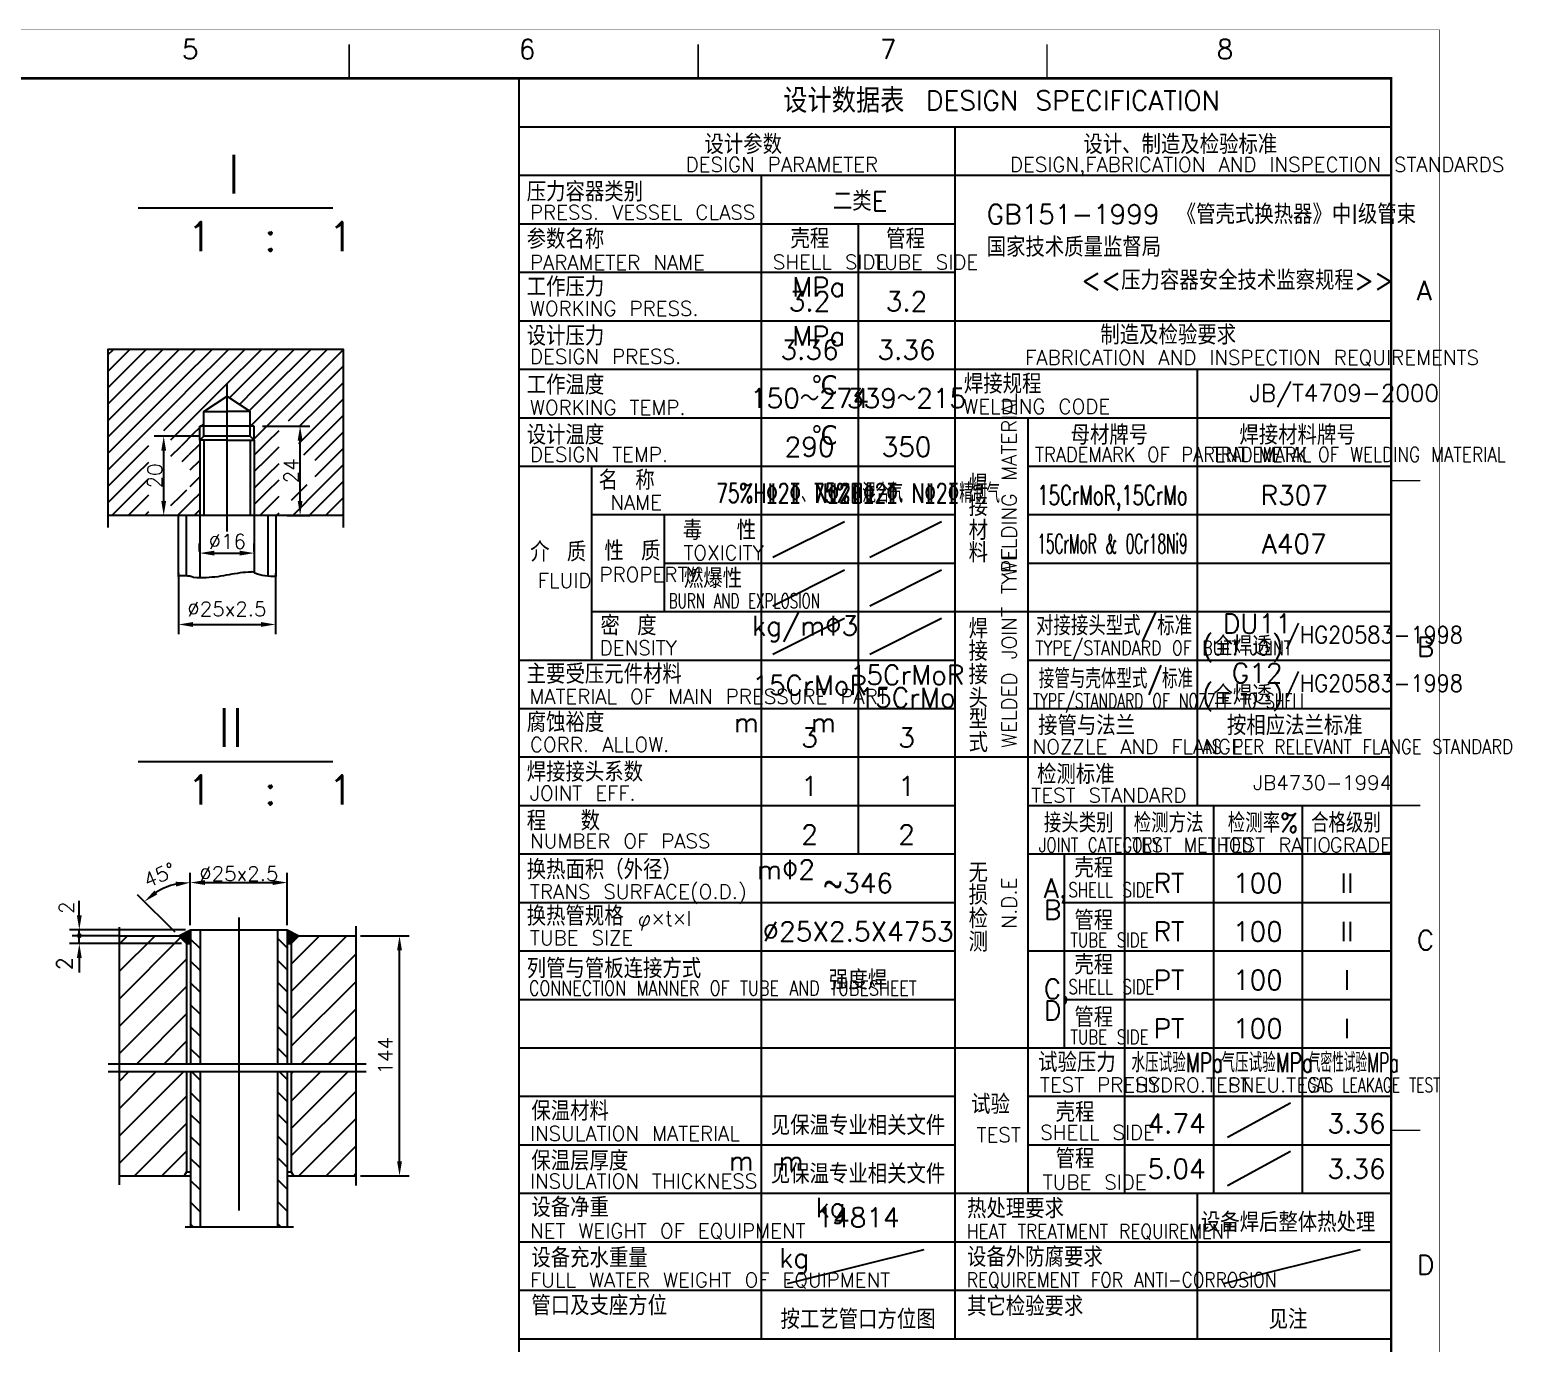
# Model space of a CAD drawing. Extents: x 49444 to 186345, y 41039 to 59803.
# Drawn here: x 53991 to 58577, y 55731 to 59796 of the extents above; entities that cross this region are included whole.
import ezdxf
from ezdxf.enums import TextEntityAlignment as Align

# ---------------------------------------------------------------- set-up
doc = ezdxf.new("R2010")
doc.units = 0
doc.header["$LTSCALE"] = 60
doc.header["$MEASUREMENT"] = 0
doc.header["$PDMODE"] = 3
doc.header["$PDSIZE"] = 0.001
doc.layers.get('0').update_dxf_attribs({"linetype": 'CONTINUOUS'})
doc.layers.get('DEFPOINTS').update_dxf_attribs({"linetype": 'CONTINUOUS'})
doc.styles.get("Standard").update_dxf_attribs({"font": 'txt.shx', "bigfont": 'hztxt.shx'})
doc.dimstyles.get("Standard").update_dxf_attribs({"dimtxt": 0.18, "dimasz": 0.18, "dimexe": 0.18, "dimexo": 0.0625, "dimgap": 0.09, "dimtad": 0, "dimtih": 1, "dimtoh": 1, "dimdec": 4, "dimzin": 0, "dimdsep": 46, "dimtxsty": 'Standard', "dimcen": 0.09, "dimadec": 0, "dimazin": 0, "dimtfac": 1, "dimtdec": 4, "dimtofl": 0, "dimtmove": 0, "dimatfit": 3, "dimfxl": 0, "dimtolj": 1, "dimtzin": 0, "dimarcsym": 0})
doc.dimstyles.new('STANDARD$0', dxfattribs={"dimtxt": 3, "dimasz": 3, "dimexe": 2, "dimexo": 1, "dimgap": 0.5, "dimtad": 1, "dimdec": 0, "dimzin": 0, "dimdsep": 46, "dimtxsty": 'Standard', "dimcen": 1, "dimclrd": 256, "dimclre": 256, "dimclrt": 256, "dimadec": 0, "dimazin": 0, "dimtfac": 1.5, "dimtdec": 3, "dimtix": 1, "dimtmove": 0, "dimatfit": 2, "dimfxl": 0, "dimtolj": 1, "dimarcsym": 0})

# ---------------------------------------------------------------- blocks, each defined once
blk = doc.blocks.new('*D391')
at = {"lineweight": -2}
for p, q in [((54488.2, 57025.6), (54488.2, 57187)), ((54533.2, 57157), (54743.2, 57157)), ((54788.2, 57025.6), (54788.2, 57187))]:
    blk.add_line(p, q, dxfattribs=at)
for points in [[(54533.2, 57164.5), (54533.2, 57149.5), (54488.2, 57157)], [(54743.2, 57164.5), (54743.2, 57149.5), (54788.2, 57157)]]:
    blk.add_solid(points)
at = {"layer": 'DEFPOINTS', "color": 0}
for p in [(54788.2, 57157), (54488.2, 57010.6), (54788.2, 57010.6)]:
    blk.add_point(p, dxfattribs=at)
at = {"insert": (54638.2, 57184.3), "char_height": 45, "attachment_point": 5}
blk.add_mtext('\\A1;%%c25x2.5', dxfattribs=at)
blk = doc.blocks.new('*X2')
at = {"color": 0}
for p, q in [((310.09, 97.2), (307.59, 99.7)), ((332.59, 97.33), (330.09, 99.83)), ((310.09, 91.54), (307.59, 94.04)), ((332.59, 91.67), (330.09, 94.17)), ((310.09, 85.89), (307.59, 88.39)), ((332.59, 86.01), (330.09, 88.51)), ((310.09, 80.23), (307.59, 82.73)), ((332.59, 80.36), (330.09, 82.86)), ((310.09, 74.57), (307.59, 77.07)), ((332.59, 74.7), (330.09, 77.2)), ((310.09, 68.92), (307.59, 71.42)), ((332.59, 69.04), (330.09, 71.54)), ((310.09, 63.26), (307.88, 65.48)), ((332.59, 63.39), (330.5, 65.48)), ((310.09, 57.6), (307.59, 60.1)), ((332.59, 57.73), (330.09, 60.23)), ((310.09, 51.95), (307.59, 54.45)), ((332.59, 52.07), (330.09, 54.57)), ((310.09, 46.29), (307.59, 48.79)), ((332.59, 46.42), (330.09, 48.92)), ((310.09, 40.63), (307.59, 43.13)), ((332.59, 40.76), (330.09, 43.26)), ((310.09, 34.98), (307.59, 37.48)), ((332.59, 35.1), (330.09, 37.6)), ((310.09, 29.32), (307.59, 31.82)), ((332.59, 29.45), (330.09, 31.95)), ((308.33, 25.42), (307.59, 26.16)), ((330.96, 25.42), (330.09, 26.29))]:
    blk.add_line(p, q, dxfattribs=at)
blk = doc.blocks.new('*X1')
at = {"color": 0}
for p, q in [((289.21, 91.22), (298.48, 100.49)), ((289.21, 98.29), (291.41, 100.49)), ((289.21, 84.14), (305.07, 100.01)), ((333.59, 86.11), (347.98, 100.49)), ((333.59, 93.18), (340.91, 100.49)), ((333.59, 79.03), (350.26, 95.7)), ((289.21, 77.07), (306.59, 94.46)), ((333.59, 71.96), (350.26, 88.63)), ((289.21, 70), (306.59, 87.39)), ((293.75, 67.48), (306.59, 80.32)), ((336.18, 67.48), (350.26, 81.56)), ((300.82, 67.48), (306.59, 73.25)), ((343.25, 67.48), (350.26, 74.49)), ((289.21, 48.79), (305.89, 65.48)), ((289.21, 55.86), (298.82, 65.48)), ((289.21, 62.93), (291.75, 65.48)), ((333.59, 64.89), (334.18, 65.48)), ((333.59, 57.82), (341.25, 65.48)), ((333.59, 50.75), (348.32, 65.48)), ((289.21, 41.72), (306.59, 59.11)), ((333.59, 43.68), (350.26, 60.35)), ((293.08, 38.52), (306.59, 52.03)), ((335.51, 38.52), (350.26, 53.28)), ((342.58, 38.52), (350.26, 46.2)), ((300.15, 38.52), (306.59, 44.96)), ((349.65, 38.52), (350.26, 39.13))]:
    blk.add_line(p, q, dxfattribs=at)
blk = doc.blocks.new('*D390')
at = {"color": 0, "lineweight": -2}
for p, q in [((54488.2, 57025.6), (54488.2, 57187.1)), ((54441.6, 57003.2), (54325.2, 57119.5))]:
    blk.add_line(p, q, dxfattribs=at)
blk.add_arc((54488.2, 56956.6), 200.5, 102.8872, 122.1306, dxfattribs=at)
at = {"color": 0}
for points in [[(54442.7, 57159.5), (54444.4, 57144.6), (54488.2, 57157.1)], [(54386.3, 57120.5), (54376.9, 57132.2), (54346.4, 57098.3)]]:
    blk.add_solid(points, dxfattribs=at)
at = {"layer": 'DEFPOINTS', "color": 0}
for p in [(54436.3, 57150.2), (54488.2, 57010.6), (54452.2, 56992.6), (54476.2, 56968.6), (54488.2, 56091.7)]:
    blk.add_point(p, dxfattribs=at)
at = {"color": 0, "insert": (54392.8, 57180), "char_height": 45, "attachment_point": 5, "rotation": 23.137}
blk.add_mtext('\\A1;45°', dxfattribs=at)
blk = doc.blocks.new('*D392')
at = {"lineweight": -2}
for p, q in [((54144.6, 57055.6), (54144.6, 57100.6)), ((54473.2, 57010.6), (54114.6, 57010.6)), ((54144.6, 56968.6), (54144.6, 57010.6)), ((54461.2, 56968.6), (54114.6, 56968.6)), ((54144.6, 56923.6), (54144.6, 56878.6))]:
    blk.add_line(p, q, dxfattribs=at)
for points in [[(54137.1, 57055.6), (54152.1, 57055.6), (54144.6, 57010.6)], [(54137.1, 56923.6), (54152.1, 56923.6), (54144.6, 56968.6)]]:
    blk.add_solid(points)
at = {"layer": 'DEFPOINTS', "color": 0}
for p in [(54144.6, 57010.6), (54488.2, 57010.6), (54476.2, 56968.6)]:
    blk.add_point(p, dxfattribs=at)
at = {"insert": (54105.1, 57079.1), "char_height": 45, "attachment_point": 5, "rotation": 90}
blk.add_mtext('\\A1;2', dxfattribs=at)
blk = doc.blocks.new('*X14')
at = {"color": 0}
for p, q in [((1953.05, -166.89), (1947.19, -161.04)), ((1957.29, -166.89), (1951.43, -161.04)), ((1961.53, -166.89), (1955.68, -161.04)), ((1965.77, -166.89), (1959.92, -161.04)), ((1970.02, -166.89), (1964.16, -161.04)), ((1974.26, -166.89), (1968.4, -161.04)), ((1978.5, -166.89), (1972.65, -161.04)), ((1982.74, -166.89), (1976.89, -161.04)), ((1986.99, -166.89), (1981.13, -161.04)), ((1990, -165.67), (1985.37, -161.04)), ((1990, -161.42), (1989.62, -161.04)), ((1948.8, -166.89), (1947.17, -165.26)), ((1962.73, -180.82), (1948.8, -166.89)), ((1966.97, -180.82), (1953.05, -166.89)), ((1965.6, -175.2), (1957.29, -166.89)), ((1967.17, -172.54), (1961.53, -166.89)), ((1971.42, -172.54), (1965.77, -166.89)), ((1974.38, -171.26), (1970.02, -166.89)), ((1975.7, -168.34), (1974.26, -166.89)), ((1979.95, -168.34), (1978.5, -166.89)), ((1990, -174.15), (1982.74, -166.89)), ((1990, -169.91), (1986.99, -166.89)), ((1958.49, -180.82), (1947.17, -169.5)), ((1986.05, -174.44), (1982.02, -170.42)), ((1954.24, -180.82), (1947.17, -173.74)), ((1950, -180.82), (1947.17, -177.99)), ((1971.21, -180.82), (1968.08, -177.69)), ((1975.46, -180.82), (1972.33, -177.69)), ((1979.7, -180.82), (1976.57, -177.69)), ((1983.94, -180.82), (1980.81, -177.69)), ((1988.19, -180.82), (1985.05, -177.69)), ((1990, -178.39), (1989.3, -177.69)), ((1958.34, -214.62), (1947.17, -203.44)), ((1962.58, -214.62), (1950.89, -202.92)), ((1966.83, -214.62), (1955.13, -202.92)), ((1971.07, -214.62), (1959.37, -202.92)), ((1968.08, -207.38), (1963.61, -202.92)), ((1970.49, -205.55), (1967.86, -202.92)), ((1974.73, -205.55), (1972.1, -202.92)), ((1987.46, -205.55), (1984.83, -202.92)), ((1990, -203.85), (1989.07, -202.92)), ((1954.1, -214.62), (1947.17, -207.68)), ((1949.86, -214.62), (1947.17, -211.93)), ((1975.31, -214.62), (1971.97, -211.28)), ((1979.56, -214.62), (1976.22, -211.28)), ((1983.8, -214.62), (1980.46, -211.28)), ((1988.04, -214.62), (1984.7, -211.28)), ((1990, -212.33), (1988.94, -211.28)), ((1952.84, -221.84), (1947.17, -216.17)), ((1957.08, -221.84), (1949.86, -214.62)), ((1961.32, -221.84), (1954.1, -214.62)), ((1965.56, -221.84), (1958.34, -214.62)), ((1969.81, -221.84), (1962.58, -214.62)), ((1974.05, -221.84), (1966.83, -214.62)), ((1978.29, -221.84), (1971.07, -214.62)), ((1982.53, -221.84), (1975.31, -214.62)), ((1986.78, -221.84), (1979.56, -214.62)), ((1990, -220.82), (1983.8, -214.62)), ((1990, -216.58), (1988.04, -214.62)), ((1948.59, -221.84), (1947.17, -220.41))]:
    blk.add_line(p, q, dxfattribs=at)
blk = doc.blocks.new('*D402')
at = {"lineweight": -2}
for p, q in [((54711.3, 58569.4), (54858, 58569.4)), ((54828, 58337.9), (54828, 58524.4)), ((54787.6, 58292.9), (54858, 58292.9))]:
    blk.add_line(p, q, dxfattribs=at)
for points in [[(54820.5, 58524.4), (54835.5, 58524.4), (54828, 58569.4)], [(54820.5, 58337.9), (54835.5, 58337.9), (54828, 58292.9)]]:
    blk.add_solid(points)
at = {"layer": 'DEFPOINTS', "color": 0}
for p in [(54696.3, 58569.4), (54828, 58569.4), (54772.6, 58292.9)]:
    blk.add_point(p, dxfattribs=at)
at = {"insert": (54800.6, 58431.1), "char_height": 45, "attachment_point": 5, "rotation": 90}
blk.add_mtext('\\A1;24', dxfattribs=at)
blk = doc.blocks.new('*D395')
at = {"lineweight": -2}
for p, q in [((54451.1, 58114.7), (54451.1, 57925.6)), ((54752.3, 58114.6), (54752.3, 57925.6)), ((54496.1, 57955.6), (54707.3, 57955.6))]:
    blk.add_line(p, q, dxfattribs=at)
for points in [[(54496.1, 57963.1), (54496.1, 57948.1), (54451.1, 57955.6)], [(54707.3, 57963.1), (54707.3, 57948.1), (54752.3, 57955.6)]]:
    blk.add_solid(points)
at = {"layer": 'DEFPOINTS', "color": 0}
for p in [(54451.1, 58129.7), (54752.3, 58129.6), (54752.3, 57955.6)]:
    blk.add_point(p, dxfattribs=at)
at = {"insert": (54601.3, 58003.6), "char_height": 45, "attachment_point": 5}
blk.add_mtext('\\A1;%%c25x2.5', dxfattribs=at)
blk = doc.blocks.new('*D401')
at = {"lineweight": -2}
for p, q in [((54514.4, 58538), (54375.8, 58538)), ((54405.8, 58337.9), (54405.8, 58493)), ((54403.6, 58292.9), (54375.8, 58292.9))]:
    blk.add_line(p, q, dxfattribs=at)
for points in [[(54398.3, 58493), (54413.3, 58493), (54405.8, 58538)], [(54398.3, 58337.9), (54413.3, 58337.9), (54405.8, 58292.9)]]:
    blk.add_solid(points)
at = {"layer": 'DEFPOINTS', "color": 0}
for p in [(54405.8, 58538), (54529.4, 58538), (54418.6, 58292.9)]:
    blk.add_point(p, dxfattribs=at)
at = {"insert": (54378.4, 58415.4), "char_height": 45, "attachment_point": 5, "rotation": 90}
blk.add_mtext('\\A1;20', dxfattribs=at)
blk = doc.blocks.new('*X15')
at = {"color": 0}
for p, q in [((1978.26, -200.59), (1975.82, -198.15)), ((1982.5, -200.59), (1980.06, -198.15)), ((1986.33, -200.18), (1984.3, -198.15)), ((1990, -199.61), (1988.55, -198.15)), ((1976.1, -202.68), (1974.35, -200.93)), ((1984.83, -202.92), (1983.36, -201.45)), ((1989.07, -202.92), (1986.33, -200.18))]:
    blk.add_line(p, q, dxfattribs=at)
blk = doc.blocks.new('*D394')
at = {"lineweight": -2}
for p, q in [((54517.1, 58181.5), (54517.1, 58206.5)), ((54686.3, 58181.5), (54686.3, 58206.5)), ((54562.1, 58176.5), (54641.3, 58176.5))]:
    blk.add_line(p, q, dxfattribs=at)
for points in [[(54562.1, 58184), (54562.1, 58169), (54517.1, 58176.5)], [(54641.3, 58184), (54641.3, 58169), (54686.3, 58176.5)]]:
    blk.add_solid(points)
at = {"layer": 'DEFPOINTS', "color": 0}
for p in [(54517.1, 58166.5), (54686.3, 58176.5), (54686.3, 58166.5)]:
    blk.add_point(p, dxfattribs=at)
at = {"insert": (54602.7, 58212.5), "char_height": 45, "attachment_point": 5}
blk.add_mtext('\\A1;%%c16', dxfattribs=at)
blk = doc.blocks.new('*D393')
at = {"lineweight": -2}
for p, q in [((55015.3, 56992.6), (55165.7, 56992.6)), ((55135.7, 56294), (55135.7, 56947.6)), ((55015.3, 56249), (55165.7, 56249))]:
    blk.add_line(p, q, dxfattribs=at)
for points in [[(55128.2, 56947.6), (55143.2, 56947.6), (55135.7, 56992.6)], [(55128.2, 56294), (55143.2, 56294), (55135.7, 56249)]]:
    blk.add_solid(points)
at = {"layer": 'DEFPOINTS', "color": 0}
for p in [(55000.3, 56992.6), (55135.7, 56992.6), (55000.3, 56249)]:
    blk.add_point(p, dxfattribs=at)
at = {"insert": (55091.6, 56621), "char_height": 45, "attachment_point": 5, "rotation": 90}
blk.add_mtext('\\A1;144', dxfattribs=at)

msp = doc.modelspace()

# ---------------------------------------------------------------- linework, layer by layer
for p, q in [((55504.887312, 59495.513976), (58204.887312, 59495.513976)), ((56854.887312, 59495.513976), (56854.887312, 55745.513976)), ((55504.887312, 59345.513976), (58204.887312, 59345.513976)), ((56254.887312, 59345.513976), (56254.887312, 55745.513976)), ((54327.272083, 59244.575063), (54929.298494, 59244.575063)), ((55504.887312, 59195.513976), (56854.887312, 59195.513976)), ((56554.887312, 59195.513976), (56554.887312, 57245.513976)), ((55504.887312, 59045.513976), (56854.887312, 59045.513976)), ((55504.887312, 58895.513976), (58204.887312, 58895.513976)), ((55504.887312, 58745.513976), (58204.887312, 58745.513976)), ((57604.887312, 58745.513976), (57604.887312, 57395.513976)), ((54601.704606, 58699.466455), (54601.704606, 58243.808276)), ((54517.136879, 58525.69001), (54517.136879, 58569.366837)), ((54686.272333, 58525.69001), (54686.272333, 58569.366837)), ((55504.887312, 58595.513976), (58204.887312, 58595.513976)), ((57079.887312, 58595.513976), (57079.887312, 56195.513976)), ((54498.513586, 58546.29592), (54459.941095, 58507.723429)), ((54529.612722, 58525.69001), (54529.612722, 58293.100772)), ((54673.79649, 58525.69001), (54673.79649, 58293.100772)), ((54517.136868, 58514.007513), (54483.856384, 58480.72703)), ((55504.887312, 58445.513976), (56854.887312, 58445.513976)), ((55729.887312, 58445.513976), (55729.887312, 57845.513976)), ((57079.887312, 58445.513976), (58204.887312, 58445.513976)), ((55729.887312, 58295.513976), (56854.887312, 58295.513976)), ((55954.887312, 58295.513976), (55954.887312, 57995.513976)), ((57079.887312, 58295.513976), (58204.887312, 58295.513976)), ((56291.259341, 58163.699989), (56513.129678, 58274.635157)), ((56591.259341, 58163.699989), (56813.129678, 58274.635157)), ((55954.887312, 58145.513976), (56854.887312, 58145.513976)), ((56291.259341, 58013.699989), (56513.129678, 58124.635157)), ((56591.259341, 58013.699989), (56813.129678, 58124.635157)), ((57079.887312, 58145.513976), (58204.887312, 58145.513976)), ((55729.887312, 57995.513976), (56854.887312, 57995.513976)), ((56291.259341, 57863.699989), (56513.129678, 57974.635157)), ((56591.259341, 57863.699989), (56813.129678, 57974.635157)), ((56854.887312, 57995.513976), (58204.887312, 57995.513976)), ((55504.887312, 57845.513976), (56854.887312, 57845.513976)), ((57079.887312, 57845.513976), (58204.887312, 57845.513976)), ((55504.887312, 57695.513976), (56854.887312, 57695.513976)), ((57079.887312, 57695.513976), (58204.887312, 57695.513976)), ((54327.272083, 57531.937653), (54929.298494, 57531.937653)), ((55504.887312, 57545.513976), (56854.887312, 57545.513976)), ((56854.887312, 57545.513976), (58204.887312, 57545.513976)), ((55504.887312, 57395.513976), (56854.887312, 57395.513976)), ((57079.887312, 57395.513976), (58204.887312, 57395.513976)), ((57379.887312, 57395.513976), (57379.887312, 56195.513976)), ((57654.822078, 57395.513976), (57654.822078, 56195.513976)), ((57929.863971, 57395.513976), (57929.863971, 56195.513976)), ((55504.887312, 57245.513976), (56854.887312, 57245.513976)), ((57079.887312, 57245.513976), (58204.887312, 57245.513976)), ((57192.387312, 57245.513976), (57192.387312, 56645.513976)), ((55504.887312, 57095.513976), (56854.887312, 57095.513976)), ((57192.387312, 57095.513976), (58204.887312, 57095.513976)), ((54267.605694, 57018.921715), (54267.605694, 56221.947281)), ((54638.245646, 57048.919624), (54638.245646, 56141.918899)), ((55000.264384, 57021.648819), (55000.264384, 56219.220137)), ((54267.605694, 56992.583824), (54122.309542, 56992.583824)), ((55504.887312, 56945.513976), (56854.887312, 56945.513976)), ((57079.887312, 56945.513976), (58204.887312, 56945.513976)), ((55504.887312, 56795.513976), (56854.887312, 56795.513976)), ((55504.887312, 56795.513976), (56854.887312, 56795.513976)), ((57192.387312, 56795.513976), (58204.887312, 56795.513976)), ((55504.887312, 56645.513976), (56854.887312, 56645.513976)), ((56854.887312, 56645.513976), (58204.887312, 56645.513976)), ((54233.865087, 56596.390954), (55032.302337, 56596.390954)), ((54233.865087, 56572.390954), (55032.302337, 56572.390954)), ((55504.887312, 56495.513976), (56854.887312, 56495.513976)), ((57079.887312, 56495.513976), (58204.887312, 56495.513976)), ((57698.161468, 56369.159252), (57892.922852, 56475.417941)), ((55504.887312, 56345.513976), (56854.887312, 56345.513976)), ((57079.887312, 56345.513976), (58204.887312, 56345.513976)), ((57698.161468, 56219.159252), (57892.922852, 56325.417941)), ((55504.887312, 56195.513976), (56854.887312, 56195.513976)), ((56854.887312, 56195.513976), (58204.887312, 56195.513976)), ((57604.887312, 56195.513976), (57604.887312, 55745.513976)), ((54472.225305, 56091.72487), (54807.557396, 56091.72487)), ((55504.887312, 56045.513976), (56854.887312, 56045.513976)), ((56854.887312, 56045.513976), (58204.887312, 56045.513976)), ((56336.226627, 55915.848805), (56759.606321, 56021.693728)), ((57686.226627, 55915.848805), (58109.606321, 56021.693728)), ((55504.887312, 55895.513976), (56854.887312, 55895.513976)), ((56854.887312, 55895.513976), (58204.887312, 55895.513976))]:
    msp.add_line(p, q)
at = {"color": 0}
for p, q in [((54459.941095, 58762.28187), (54504.565643, 58806.906419)), ((54459.941095, 58711.370182), (54555.477332, 58806.906419)), ((54486.118946, 58686.636345), (54606.38902, 58806.906419)), ((54537.030635, 58686.636345), (54657.300708, 58806.906419)), ((54587.942323, 58686.636345), (54708.212396, 58806.906419)), ((54638.854011, 58686.636345), (54725.111641, 58772.893975)), ((54689.765699, 58686.636345), (54725.111641, 58721.982287)), ((54459.941095, 58660.458494), (54486.118946, 58686.636345)), ((54459.941095, 58609.546805), (54537.030635, 58686.636345)), ((54459.941095, 58558.635117), (54587.942323, 58686.636345)), ((54609.029186, 58656.81152), (54638.854011, 58686.636345)), ((54639.895093, 58636.765739), (54689.765699, 58686.636345)), ((54670.761, 58616.719958), (54725.111641, 58671.070598)), ((54674.319559, 58569.366829), (54725.111641, 58620.15891)), ((54498.513586, 58546.29592), (54517.136879, 58564.919213)), ((54517.136879, 58564.919213), (54521.584495, 58569.366829)), ((54521.584495, 58569.366829), (54529.612716, 58577.39505)), ((54673.796485, 58568.843755), (54674.319559, 58569.366829)), ((54702.160339, 58546.29592), (54725.111641, 58569.247222)), ((54686.272333, 58530.407914), (54702.160339, 58546.29592)), ((54686.272321, 58479.496214), (54725.111641, 58518.335534)), ((54686.272321, 58428.584526), (54725.111641, 58467.423845)), ((54686.272321, 58377.672838), (54725.111641, 58416.512157)), ((54686.272321, 58326.761149), (54725.111641, 58365.600469)), ((54703.320688, 58292.897828), (54725.111641, 58314.688781))]:
    msp.add_line(p, q, dxfattribs=at)
at = {"const_width": 1.5}
msp.add_lwpolyline([(49444.887312, 59795.513976), (49444.887312, 47180.513976), (58354.887312, 47180.513976), (58354.887312, 59795.513976), (49444.887312, 59795.513976, 1.9635677679)], format="xyb", dxfattribs=at)
for points, const_width in [([(54979.887312, 59645.513976), (54979.887312, 59750.513976)], 4.5), ([(56059.887312, 59645.513976), (56059.887312, 59750.513976)], 4.5), ([(57139.887312, 59645.513976), (57139.887312, 59750.513976)], 4.5), ([(49819.887312, 59645.513976), (49819.887312, 47330.513976), (58204.887312, 47330.513976), (58204.887312, 59645.513976), (49819.887312, 59645.513976)], 7.5), ([(58294.887312, 58400.513976), (58204.887312, 58400.513976)], 4.5), ([(58294.887312, 57395.513976), (58204.887312, 57395.513976)], 4.5), ([(58294.887312, 56390.513976), (58204.887312, 56390.513976)], 4.5)]:
    msp.add_lwpolyline(points, dxfattribs=dict(const_width=const_width))
for points in [[(55504.887316, 59645.513976), (55504.887316, 54485.513972)], [(54962.484378, 58255.304436), (54962.484378, 58806.906419), (54232.902851, 58806.906419), (54232.902851, 58255.304436)], [(54529.612728, 58614.748594), (54601.772448, 58661.612542)], [(54673.796484, 58614.748594), (54601.636752, 58661.612542)], [(54529.612716, 58537.970158), (54529.612716, 58614.748594), (54601.772424, 58614.748594)], [(54673.796484, 58537.970158), (54673.796484, 58614.748594), (54601.636752, 58614.748594)], [(54686.27232, 58569.36685), (54517.136868, 58569.36685)], [(54517.136868, 58525.69003), (54529.612716, 58537.970158)], [(54601.772424, 58525.69003), (54517.136868, 58525.69003)], [(54517.136868, 58525.69003), (54517.136868, 58099.705198)], [(54673.796484, 58537.970158), (54529.49886, 58537.970158)], [(54601.636752, 58525.69003), (54686.27232, 58525.69003)], [(54686.27232, 58525.69003), (54673.796484, 58537.970158)], [(54686.27232, 58525.69003), (54686.27232, 58118.081482)], [(54962.484372, 58292.897854), (54232.902852, 58292.897854)], [(54451.062888, 58292.425798), (54451.062888, 58104.41497)], [(54475.062888, 58292.425798), (54475.062888, 58106.37349)], [(54728.346288, 58292.897854), (54728.346288, 58104.849718)], [(54752.346288, 58292.897854), (54752.346288, 58104.41497)], [(54452.230672, 56992.58382), (54488.245648, 57010.58382)], [(54488.245648, 57010.58382), (54788.245648, 57010.58382)], [(54488.245648, 57010.58382), (54488.245648, 56596.390956)], [(54518.245648, 57010.58382), (54518.245648, 56596.390956)], [(54758.245648, 57010.58382), (54758.245648, 56596.390956)], [(54788.245648, 57010.58382), (54824.255764, 56992.58382)], [(54788.245648, 57010.58382), (54788.245648, 56596.390956)], [(54267.605692, 56992.58382), (54452.230672, 56992.58382)], [(54476.245648, 56968.58382), (54452.230672, 56992.58382)], [(54476.245648, 56968.58382), (54488.245648, 56968.58382)], [(54476.245648, 56968.58382), (54476.245648, 56596.390956)], [(54788.245648, 56968.58382), (54800.245648, 56968.58382)], [(54800.245648, 56968.58382), (54824.255764, 56992.58382)], [(54800.245648, 56968.58382), (54800.245648, 56596.390956)], [(54824.255764, 56992.58382), (55000.264384, 56992.58382)], [(54476.245648, 56572.390956), (54476.245648, 56262.15678)], [(54488.245648, 56572.390956), (54488.245648, 56091.724872)], [(54518.245648, 56572.390956), (54518.245648, 56091.724872)], [(54758.245648, 56572.390956), (54758.245648, 56091.724872)], [(54788.245648, 56572.390956), (54788.245648, 56091.724872)], [(54800.245648, 56572.390956), (54800.245648, 56262.15678)], [(54267.605692, 56248.95678), (54488.245648, 56248.95678)], [(54476.245648, 56262.15678), (54468.742972, 56248.95678)], [(54476.245648, 56262.15678), (54488.245648, 56262.15678)], [(54788.245648, 56262.15678), (54800.245648, 56262.15678)], [(54788.245648, 56248.95678), (55000.264384, 56248.95678)], [(54800.245648, 56262.15678), (54807.748324, 56248.95678)], [(55504.887316, 55745.513976), (58204.887312, 55745.513976)], [(55504.887316, 55745.513976), (58204.887312, 55745.513976)]]:
    msp.add_lwpolyline(points)
msp.add_lwpolyline([(54752.39109, 58104.414954, -0.1039922283), (54687.816719, 58114.139504, 0.266325534), (54676.675123, 58117.854249, 0.0381971837), (54608.271332, 58109.460757, -0.0366700243), (54537.113046, 58100.200984, -0.0586850904), (54498.207656, 58101.459622, 0.1327111397), (54451.055146, 58104.647901)], format="xyb")
msp.add_lwpolyline([(54149.081308, 56992.58382, 1), (54140.157364, 56992.58382, 1)], format="xyb", close=True)
for points in [[(54488.245646, 57010.583824), (54452.230668, 56992.583824), (54476.245646, 56968.583824)], [(54488.245646, 57010.583824), (54488.245646, 56968.583824), (54476.245646, 56968.583824)], [(54788.245646, 57010.583824), (54788.245646, 56968.583824), (54800.245646, 56968.583824)], [(54788.245646, 57010.583824), (54824.255761, 56992.583824), (54800.245646, 56968.583824)]]:
    msp.add_solid(points)

# ---------------------------------------------------------------- block references
at = {"xscale": 12, "yscale": 12, "zscale": 12, "rotation": 270}
for name in ['*X14', '*X15']:
    msp.add_blockref(name, (56894.958406, 82172.914738), dxfattribs=at)
at = {"xscale": 12, "yscale": 12, "zscale": 12}
for name in ['*X1', '*X2']:
    msp.add_blockref(name, (50797.136772, 55786.674471), dxfattribs=at)

# ---------------------------------------------------------------- texts
for s, height, p in [('5', 60, (54462.387312, 59705.513976)), ('6', 60, (55504.887312, 59705.513976)), ('7', 60, (56622.387312, 59705.513976)), ('8', 60, (57664.887312, 59705.513976)), ('设计数据表', 75, (56323.243763, 59538.976853)), ('DESIGN SPECIFICATION', 60, (56765.173609, 59546.903294)), ('设计参数', 60, (56079.579493, 59411.159182)), ('设计、制造及检验标准', 60, (57252.322292, 59411.159182)), ('I', 120, (54602.590317, 59289.121209)), ('DESIGN PARAMETER', 45, (56021.128835, 59356.282849)), ('DESIGN,FABRICATION AND INSPECTION STANDARDS ', 45, (57024.677963, 59356.282849)), ('压力容器类别', 60, (55529.378119, 59264.482105)), ('PRESS. VESSEL CLASS', 45, (55539.312453, 59208.277508)), ('GB151-1999 《管壳式换热器》中I级管束', 60, (56952.986708, 59194.978383)), ('1  :  1', 90, (54478.744815, 59110.936626)), ('参数名称', 60, (55529.378119, 59118.043485)), ('壳程', 60, (56345.729311, 59119.352342)), ('管程', 60, (56641.936158, 59118.911703)), ('国家技术质量监督局', 60, (56952.986708, 59093.307979)), ('PARAMETER NAME', 45, (55539.312453, 59053.341194)), ('SHELL SIDE', 45, (56290.878647, 59054.650052)), ('TUBE SIDE', 45, (56604.70917, 59054.209413)), ('工作压力          MPa', 60, (55529.378119, 58970.230765)), ('       <<压力容器安全技术监察规程>>', 60, (56838.825174, 58990.712623)), ('A', 60, (58284.297404, 58958.633676)), ('WORKING PRESS.', 45, (55539.312453, 58910.956404)), ('制造及检验要求', 60, (57304.840504, 58821.689463)), ('设计压力          MPa', 60, (55529.378119, 58818.543576)), ('DESIGN PRESS.', 45, (55539.312453, 58762.415089)), ('FABRICATION AND INSPECTION REQUIREMENTS', 45, (57071.827959, 58759.269241)), ('工作温度           ℃', 60, (55529.378119, 58666.856413)), ('焊接规程', 60, (56882.39639, 58670.002274)), ('JB/T4709-2000', 52.5, (57765.733044, 58645.258452)), ('WORKING TEMP.', 45, (55539.312453, 58604.436192)), ('WELDING CODE', 45, (56880.395235, 58607.582052)), ('设计温度           ℃', 60, (55529.378119, 58512.023364)), ('母材牌号', 60, (57212.6048, 58512.023364)), ('焊接材料牌号', 60, (57735.087721, 58512.023364)), ('DESIGN TEMP.', 45, (55539.312453, 58459.040737)), ('名 称', 60, (55751.998819, 58371.959685)), ('焊', 60, (56897.060524, 58359.406456)), ('NAME', 45, (55787.80429, 58310.720999)), ('接', 60, (56897.060524, 58291.045414)), ('毒  性', 60, (56012.378898, 58217.080686)), ('材', 60, (56897.060524, 58217.143194)), ('介 质', 60, (55540.159771, 58150.245174)), ('性 质', 60, (55769.884441, 58153.117186)), ('TOXICITY', 45, (56014.355903, 58154.867872)), ('料', 60, (56897.060524, 58147.684441)), ('FLUID', 45, (55563.550784, 58068.949737)), ('PROPERTY', 45, (55754.597291, 58087.714998)), ('燃爆性', 60, (56015.850923, 58068.306785)), ('密 度     kg/m%%1303', 60, (55757.592825, 57921.959685)), ('焊', 60, (56897.060524, 57912.334788)), ('DU11', 60, (57683.539666, 57928.23619)), ('(全焊透)', 60, (57618.886688, 57858.730971)), ('DENSITY', 45, (55755.000069, 57860.720999)), ('接', 60, (56897.060524, 57842.972217)), ('B', 60, (58284.297404, 57856.133676)), ('主要受压元件材料', 60, (55529.378119, 57771.921146)), ('接', 60, (56897.060524, 57770.448603)), ('G12', 60, (57711.689592, 57775.327702)), ('MATERIAL OF MAIN PRESSURE PART ', 45, (55537.077452, 57710.432162)), ('头', 60, (56897.060524, 57697.92498)), ('(全焊透)', 60, (57618.886688, 57707.147122)), ('II', 120, (54572.542267, 57576.483799)), ('型', 60, (56897.060524, 57632.942966)), ('腐蚀裕度           m', 60, (55529.378119, 57622.420609)), (' m', 60, (56116.742932, 57622.420609)), ('接管与法兰', 60, (57112.321389, 57612.990957)), ('按相应法兰标准', 60, (57696.698818, 57612.990957)), ('CORR. ALLOW.', 45, (55539.312453, 57561.437663)), ('式', 60, (56897.060524, 57560.419343)), ('NOZZLE AND FLANGE', 45, (57094.817711, 57554.909792)), ('焊接接头系数 ', 60, (55529.378119, 57469.051646)), ('检测标准', 60, (57108.899609, 57462.008791)), ('1  :  1', 90, (54478.744815, 57398.299215)), ('JB4730-1994', 45, (57777.646396, 57443.503476)), ('JOINT EFF. ', 45, (55539.312453, 57410.970481)), ('TEST STANDARD', 45, (57091.138412, 57404.524197)), ('程  数', 60, (55529.378119, 57318.06948)), ('NUMBER OF PASS', 45, (55539.312453, 57262.890095)), ('TEST RATIO', 45, (57678.163784, 57250.676741)), ('GRADE', 45, (58014.161833, 57250.676741)), ('换热面积（外径）    m%%1302', 60, (55529.378119, 57167.087326)), ('壳程', 60, (57224.590842, 57172.379179)), ('无', 60, (56897.060524, 57157.576182)), ('TRANS SURFACE(O.D.)', 45, (55539.312453, 57106.10438)), ('损', 60, (56897.060524, 57088.213611)), ('A,', 60, (57129.858137, 57110.039932)), ('B', 60, (57129.858137, 57042.957893)), ('换热管规格 ', 60, (55529.378119, 57023.510006)), ('φ×t×l', 45, (55872.871635, 57023.510006)), ('检', 60, (56897.060524, 57015.689997)), ('管程', 60, (57224.590842, 57009.896887)), ('TUBE SIZE', 45, (55539.312453, 56963.235828)), ('测', 60, (56897.060524, 56943.166374)), ('C', 60, (58284.297404, 56948.633676)), ('列管与管板连接方式', 60, (55529.378119, 56861.027714)), ('壳程', 60, (57224.590842, 56872.379179)), ('C,', 60, (57129.858137, 56797.720876)), ('D', 60, (57129.858137, 56730.638837)), ('管程', 60, (57224.590842, 56709.896887)), ('试验压力', 60, (57112.371901, 56570.481392)), ('TEST PRESS.', 45, (57117.630991, 56508.713172)), ('HYDRO.TEST ', 45, (57412.010143, 56508.080122)), ('PNEU.TEST ', 45, (57698.819331, 56508.080122)), ('试验', 60, (56905.063492, 56440.656206)), ('保温材料', 60, (55543.712642, 56419.848342)), ('壳程', 60, (57166.391772, 56416.517678)), ('4.74', 59.994, (57450.778962, 56381.478904)), ('3.36', 59.994, (58007.442047, 56381.478904)), ('INSULATION MATERIAL', 45, (55539.312453, 56358.080122)), ('TEST', 45, (56921.774892, 56353.95709)), ('SHELL SIDE', 45, (57118.921075, 56361.258539)), ('保温层厚度        m', 60, (55543.712642, 56265.884628)), ('管程', 60, (57166.391772, 56272.317572)), (' m', 60, (56101.089423, 56265.884628)), ('5.04', 59.994, (57450.778962, 56241.313011)), ('3.36', 59.994, (58007.442047, 56241.313011)), ('INSULATION THICKNESS', 45, (55539.312453, 56210.625489)), ('TUBE SIDE', 45, (57126.364959, 56207.294811)), ('设备净重           kg', 60, (55543.712642, 56121.684522)), ('热处理要求', 60, (56892.18255, 56118.08486)), ('NET WEIGHT OF EQUIPMENT', 45, (55539.312453, 56056.661762)), ('设备充水重量       kg', 60, (55543.712642, 55965.706698)), ('设备外防腐要求', 60, (56892.18255, 55968.08486)), ('D', 60, (58284.297404, 55943.633676)), ('FULL WATER WEIGHT OF EQUIPMENT', 45, (55539.312453, 55904.736813)), ('管口及支座方位', 60, (55543.712642, 55818.08486)), ('其它检验要求', 60, (56892.18255, 55815.706698))]:
    msp.add_text(s, height=height).set_placement(p)
for s, height, p in [(' 二类E', 59.994, (56534.623715, 59235.553428)), ('3.2', 60, (56404.887316, 58925.513976)), ('3.2', 60, (56704.887316, 58925.513976)), ('3.36', 60, (56404.887316, 58775.513976)), ('3.36', 60, (56704.887316, 58775.513976)), ('150～274', 60, (56404.887316, 58625.513976)), ('339～215', 60, (56704.887316, 58625.513976)), ('290', 60, (56404.887316, 58475.513976)), ('350', 60, (56704.887316, 58475.513976)), ('R307', 60, (57904.887312, 58325.513976)), ('A407', 60, (57904.887312, 58175.513976)), ('15CrMoR', 60, (56404.887316, 57737.88139)), ('15CrMoR', 60, (56706.644995, 57769.389875)), ('15CrMo', 60, (56706.644995, 57699.188437)), ('3', 60, (56404.887316, 57575.513976)), ('3', 60, (56704.887316, 57575.513976)), ('1', 60, (56404.887316, 57425.513976)), ('1', 60, (56704.887316, 57425.513976)), ('2', 60, (56404.887316, 57275.513976)), ('2', 60, (56704.887316, 57275.513976)), ('~346', 60, (56554.887316, 57125.513976)), ('RT', 60, (57517.354695, 57125.513976)), ('100', 60, (57792.343025, 57125.513976)), ('II', 60, (58067.375642, 57125.513976)), ('%%C25X2.5X4753', 60, (56554.887316, 56975.513976)), ('RT', 60, (57517.354695, 56975.513976)), ('100', 60, (57792.343025, 56975.513976)), ('II', 60, (58067.375642, 56975.513976)), ('强度焊', 60, (56554.887316, 56825.513976)), ('PT', 60, (57517.354695, 56825.513976)), ('100', 60, (57792.343025, 56825.513976)), ('I', 60, (58067.375642, 56825.513976)), ('PT', 60, (57517.354695, 56675.513976)), ('100', 60, (57792.343025, 56675.513976)), ('I', 60, (58067.375642, 56675.513976)), ('见保温专业相关文件', 60, (56554.887316, 56375.513976)), ('见保温专业相关文件', 60, (56554.887316, 56225.513976)), ('14814', 60, (56554.887316, 56090.88057)), ('设备焊后整体热处理', 60, (57885.899463, 56075.513976)), ('按工艺管口方位图', 60, (56554.887316, 55775.513976)), ('见注', 60, (57885.899463, 55775.513976))]:
    msp.add_text(s, height=height).set_placement(p, align=Align.CENTER)
for s, height, p in [('WELDING MATERIAL', 45, (57045.216247, 58105.781149)), ('WELDED JOINT TYPE', 45, (57045.216247, 57574.207118)), ('N.D.E', 45, (57045.216247, 57014.699081)), ('2', 48, (54122.309542, 56885.415259))]:
    msp.add_text(s, height=height, rotation=90).set_placement(p)
for s, height, width, p in [(' TRADEMARK OF PARENT METAL ', 45, 0.9, (57066.733721, 58459.040737)), (' TRADEMARK OF WELDING MATERIAL', 45, 0.85, (57616.845914, 58459.040737)), ('BURN AND EXPLOSION', 45, 0.675, (55968.948809, 58006.09397)), ('对接接头型式/标准', 60, 0.9, (57105.699003, 57921.921146)), ('/HG20583-1998', 52.5, 0.9, (57878.109666, 57897.389941)), ('TYPE/STANDARD OF BUTT JOINT', 45, 0.8, (57103.669752, 57860.432162)), ('接管与壳体型式/标准', 60, 0.8, (57114.426811, 57757.766304)), ('/HG20583-1998', 52.5, 0.9, (57878.109666, 57747.389941)), ('TYPE/STANDARD OF NOZZLE TO SHELL', 45, 0.7, (57096.143971, 57696.783358)), ('AS PER RELEVANT FLANGE STANDARD', 45, 0.825, (57620.381543, 57554.909792)), ('接头类别', 60, 0.9, (57129.921781, 57311.659687)), ('检测方法', 60, 0.9, (57408.188336, 57311.659687)), ('检测率%', 60, 0.9, (57699.243796, 57311.659687)), ('合格级别', 60, 0.9, (57957.052815, 57311.659687)), ('JOINT CATEGORY', 45, 0.75, (57114.560879, 57250.676741)), ('TEST METHOD', 45, 0.9, (57402.739396, 57250.676741)), ('SHELL SIDE', 45, 0.75, (57205.937624, 57112.105002)), ('TUBE SIDE', 45, 0.75, (57212.403488, 56956.629788)), ('CONNECTION MANNER OF TUBE AND TUBESHEET', 45, 0.8, (55536.112788, 56807.760614)), ('SHELL SIDE', 45, 0.75, (57205.937624, 56812.105002)), ('TUBE SIDE', 45, 0.75, (57212.403488, 56656.629788)), ('水压试验MPa', 60, 0.7, (57401.152551, 56569.848342)), ('气压试验MPa', 60, 0.7, (57679.463007, 56569.848342)), ('气密性试验MPa', 60, 0.6, (57950.263245, 56569.848342)), ('GAS LEAKAGE TEST ', 45, 0.7, (57945.405811, 56508.080122)), ('HEAT TREATMENT REQUIREMENT', 45, 0.85, (56891.62959, 56055.346894)), ('REQUIREMENT FOR ANTI-CORROSION', 45, 0.85, (56891.62959, 55905.346894))]:
    msp.add_text(s, height=height, dxfattribs=dict(width=width)).set_placement(p)
at = {"width": 0.7}
for s, p in [('75%H%%1322%%133、N%%1322%%133混合气', (56404.887316, 58332.110882)), ('75%H%%1322%%133、N%%1322%%133精制气', (56704.887316, 58332.110882))]:
    msp.add_text(s, height=60, dxfattribs=at).set_placement(p, align=Align.CENTER)
for s, width, p, p2 in [('15CrMoR,15CrMo', 0.62, (57109.887312, 58325.513976), (57574.887312, 58325.513976)), ('15CrMoR & 0Cr18Ni9', 0.510724, (57109.887312, 58175.513976), (57574.887312, 58175.513976))]:
    msp.add_text(s, height=60, dxfattribs=dict(width=width)).set_placement(p, p2, align=Align.FIT)

# ---------------------------------------------------------------- dimensions: what is measured, and where the dimension line sits
for base, p1, p2, text, picture, middle in [((54828.024528, 58569.366837), (54772.553614, 58292.897831), (54696.274122, 58569.366837), '24', '*D402', (54800.649528, 58431.132334)), ((54405.764339, 58537.970129), (54418.596156, 58292.897831), (54529.446164, 58537.970129), '20', '*D401', (54378.389339, 58415.43398))]:
    dim = msp.add_linear_dim(base=base, p1=p1, p2=p2, angle=270, text=text, dimstyle='STANDARD$0', override={"dimscale": 15, "dimgap": 0.1, "dimcen": 3, "dimtdec": 5, "dimtmove": 2, "dimatfit": 3})
    dim.commit()
    dim.dimension.update_dxf_attribs({"geometry": picture, "text_midpoint": middle})
for base, p1, p2, text, picture, middle in [((54686.272333, 58176.473336), (54517.136879, 58166.486281), (54686.272333, 58166.486281), '%%c16', '*D394', (54602.703677, 58212.473336)), ((54752.346325, 57955.58502), (54451.062812, 58129.658377), (54752.346325, 58129.623116), '%%c25x2.5', '*D395', (54601.337441, 58003.58502))]:
    dim = msp.add_linear_dim(base=base, p1=p1, p2=p2, text=text, dimstyle='STANDARD$0', override={"dimscale": 15, "dimgap": 0.1, "dimcen": 3, "dimtdec": 5, "dimtmove": 2, "dimatfit": 3})
    dim.commit()
    dim.dimension.update_dxf_attribs({"geometry": picture, "text_midpoint": middle, "dimtype": 160})
dim = msp.add_angular_dim_2l(base=(54436.335109, 57150.243522), line1=((54476.245646, 56968.583824), (54452.230668, 56992.583824)), line2=((54488.245646, 57010.583824), (54488.245646, 56091.72487)), dimstyle='Standard', override={"dimscale": 15, "dimtxt": 3, "dimasz": 3, "dimexe": 2, "dimexo": 1, "dimgap": 0.1, "dimtad": 1, "dimtih": 0, "dimtoh": 0, "dimdec": 0, "dimcen": 3, "dimtdec": 0, "dimtofl": 1, "dimtmove": 2})
dim.commit()
dim.dimension.update_dxf_attribs({"geometry": '*D390', "text_midpoint": (54392.765544, 57180.040849), "dimtype": 162})
dim = msp.add_linear_dim(base=(54788.245646, 57156.960214), p1=(54488.245646, 57010.583824), p2=(54788.245646, 57010.583824), text='%%c25x2.5', dimstyle='STANDARD$0', override={"dimscale": 15, "dimgap": 0.1, "dimcen": 3, "dimtdec": 0, "dimtmove": 2, "dimatfit": 3})
dim.commit()
dim.dimension.update_dxf_attribs({"geometry": '*D391', "text_midpoint": (54638.245646, 57184.335214)})
for base, p1, p2, text, override, picture, middle in [((54144.619337, 57010.583824), (54476.245646, 56968.583824), (54488.245646, 57010.583824), '2', {"dimscale": 15, "dimgap": 0.1, "dimcen": 3, "dimtdec": 0, "dimtmove": 2, "dimatfit": 3}, '*D392', (54105.113972, 57079.054044)), ((55135.675791, 56992.58382), (55000.264384, 56248.95678), (55000.264384, 56992.58382), '144', {"dimscale": 15, "dimgap": 0.1, "dimcen": 3, "dimtdec": 2, "dimtmove": 2, "dimatfit": 3}, '*D393', (55091.635372, 56621.01416))]:
    dim = msp.add_linear_dim(base=base, p1=p1, p2=p2, angle=90, text=text, dimstyle='STANDARD$0', override=override)
    dim.commit()
    dim.dimension.update_dxf_attribs({"geometry": picture, "text_midpoint": middle, "dimtype": 160})

doc.saveas('drawing.dxf')
